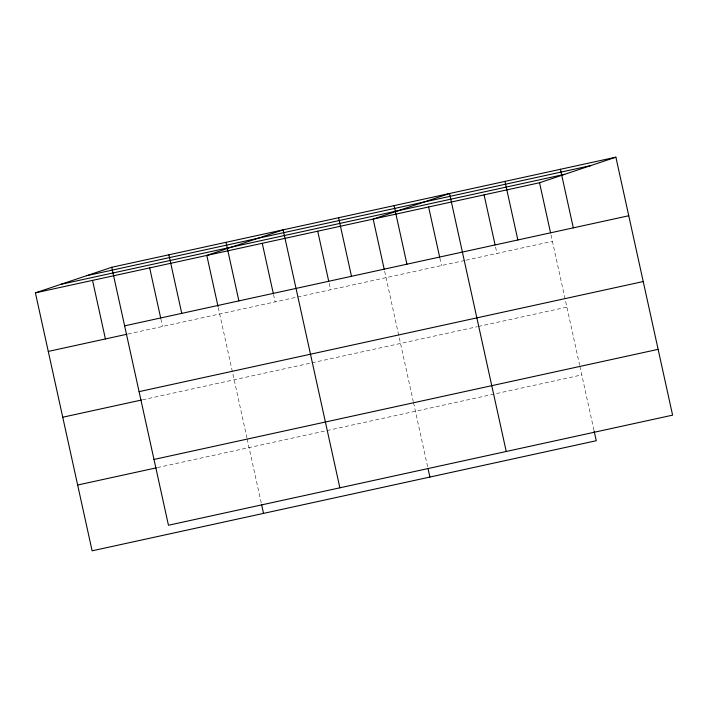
<?xml version="1.0" encoding="UTF-8"?>
<svg xmlns="http://www.w3.org/2000/svg" width="708" height="708" viewBox="0 0 708 708"><rect width="100%" height="100%" fill="white"/><g stroke="black" fill="none" stroke-linecap="round" stroke-linejoin="round"><path stroke-width="0.53" stroke-dasharray="3.54 2.66" d="M128.051 333.999L464.97 260.42M466.032 260.181L552.417 241.313M142.52 399.799L310.936 363.018M311.998 362.788L477.298 326.689M478.369 326.45L566.887 307.122M157.424 467.599L581.79 374.913M551.01 234.923L579.657 365.231M579.896 366.31L593.888 429.933M495.556 247.039L496.963 253.429M439.863 258.084L441.509 265.544M384.648 271.261L413.295 401.569M413.534 402.64L427.756 467.342M329.193 283.377L330.592 289.767M273.5 294.422L275.138 301.874M218.276 307.599L246.933 437.898M247.163 438.978L261.394 503.68M160.911 319.016L162.548 326.468"/><path stroke-width="1.06" d="M594.118 431.013L596.26 440.721L92.12 550.824L35.4 292.855L111.74 267.279L615.88 157.176L672.6 415.145L168.46 525.248L111.74 267.279M35.4 292.855L539.54 182.752L615.88 157.176M86.553 275.722L590.684 165.61M60.596 284.412L564.727 174.31M124.617 325.848L628.757 215.745M48.277 351.425L126.971 334.238M139.087 391.648L643.227 281.545M62.747 417.224L141.441 400.038M153.99 459.448L658.13 349.345M77.65 485.024L156.344 467.838M560.426 169.283L573.303 227.852M539.54 182.752L550.541 232.799M504.972 181.398L517.849 239.968M484.086 194.859L495.087 244.906M506.238 451.483L449.518 193.505L373.169 219.082L384.179 269.129M428.623 206.975L439.633 257.022M394.064 205.621L406.941 264.19M427.995 468.422L429.889 477.05M338.61 217.737L351.487 276.297M317.715 231.197L328.724 281.244M339.867 487.812L283.147 229.843L206.807 255.42L218.046 306.529M262.261 243.304L273.27 293.36M226.011 242.322L238.888 300.891M261.624 504.76L263.526 513.389M168.876 254.8L181.752 313.37M149.671 267.898L160.672 317.945M92.536 280.377L105.412 338.946"/></g></svg>
